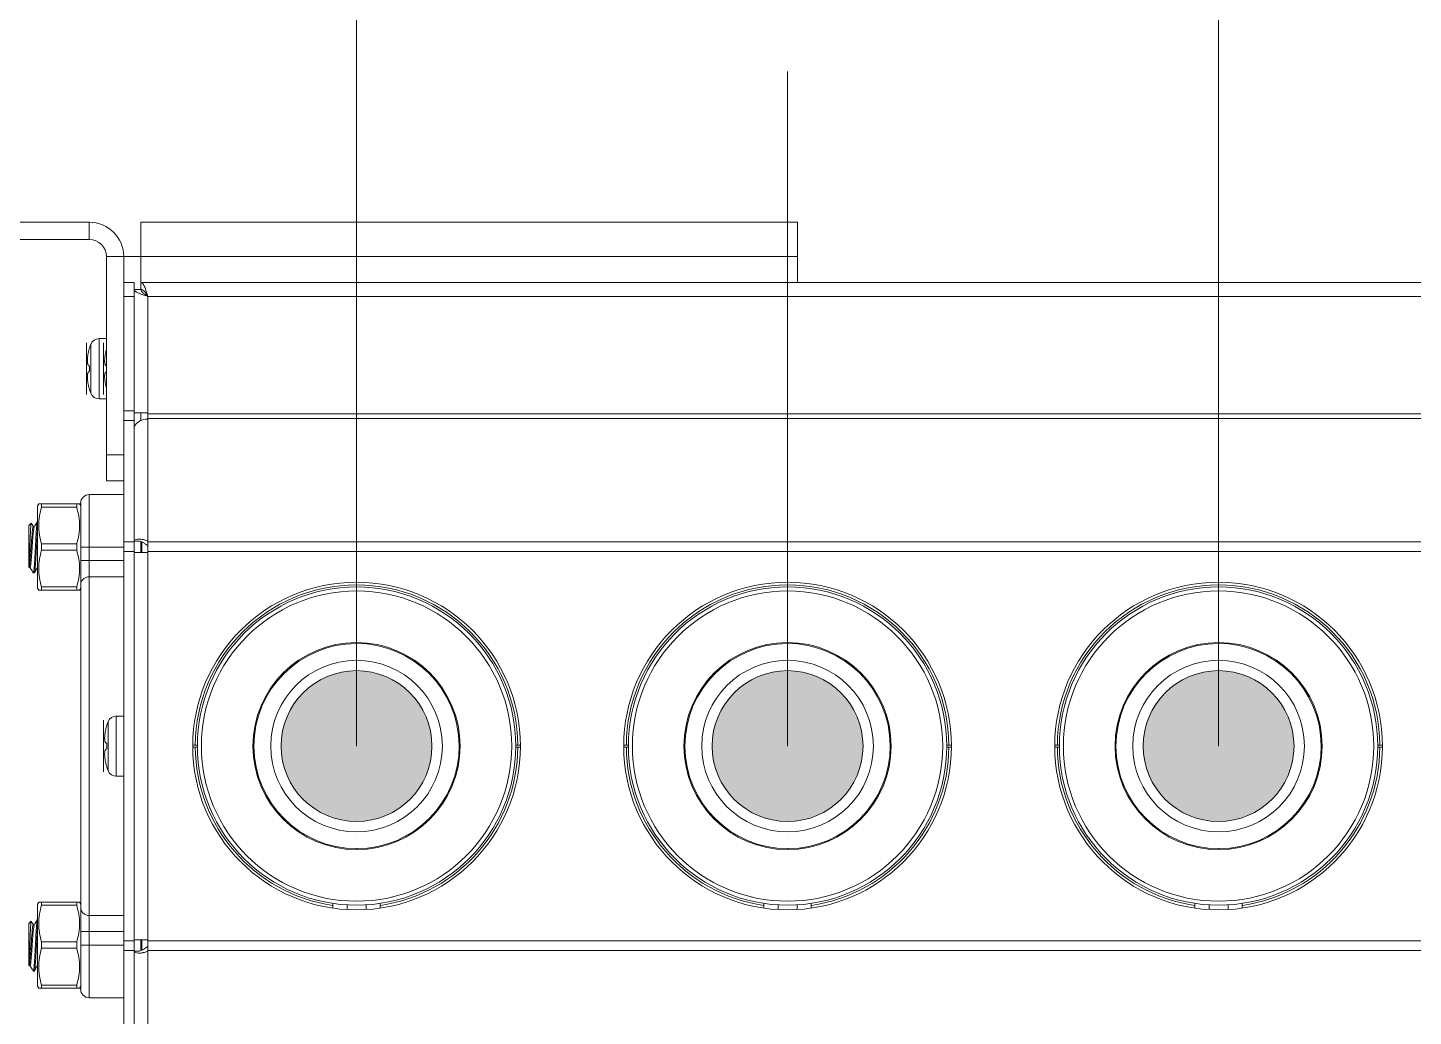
# Model space of a CAD drawing. Header units: millimetres. Extents: x 206 to 1899, y -454 to 296.
# Drawn here: x 601.89 to 611.94, y 55.98 to 63.15 of the extents above; entities that cross this region are included whole.
import ezdxf

# ---------------------------------------------------------------- set-up
doc = ezdxf.new("R2010")
doc.units = ezdxf.units.MM
doc.layers.add('细实线', color=7, linetype='Continuous', lineweight=15)

msp = doc.modelspace()

# ---------------------------------------------------------------- hatches: boundary and pattern name
at = {"lineweight": 9}
h = msp.add_hatch(color=256, dxfattribs=at)
h.dxf.hatch_style = 1
h.paths.add_polyline_path([(603.732, 57.938, 1), (604.826, 57.938, 1)])
h = msp.add_hatch(color=256, dxfattribs=at)
h.dxf.hatch_style = 1
h.paths.add_polyline_path([(606.857, 57.938, 1), (607.951, 57.938, 1)])
h = msp.add_hatch(color=256, dxfattribs=at)
h.dxf.hatch_style = 1
h.paths.add_polyline_path([(609.982, 57.938, 1), (611.076, 57.938, 1)])

# ---------------------------------------------------------------- linework, layer by layer
for p, q in [((604.279, 57.938), (604.279, 65.935)), ((610.529, 57.938), (610.529, 65.935)), ((607.404, 57.938), (607.404, 62.83))]:
    msp.add_line(p, q, dxfattribs=at)
at = {"layer": '细实线', "linetype": 'Continuous', "lineweight": 9}
for p, q in [((600.154, 61.738), (602.341, 61.738)), ((602.341, 61.738), (602.341, 61.613)), ((602.716, 61.3), (602.716, 61.738)), ((602.716, 61.738), (607.477, 61.738)), ((607.477, 61.738), (607.477, 61.3)), ((600.154, 61.613), (602.341, 61.613)), ((602.466, 59.863), (602.466, 61.488)), ((602.591, 61.488), (602.466, 61.488)), ((602.591, 49.738), (602.591, 61.488)), ((602.591, 61.488), (607.477, 61.488)), ((602.666, 61.3), (602.591, 61.3)), ((602.666, 49.738), (602.666, 61.3)), ((602.716, 61.25), (602.716, 61.3)), ((622.429, 61.3), (602.716, 61.3)), ((602.666, 61.2), (602.591, 61.2)), ((602.716, 61.25), (602.666, 61.25)), ((602.766, 49.838), (602.766, 61.2)), ((602.766, 61.2), (622.379, 61.2)), ((602.412, 60.456), (602.412, 60.894)), ((602.412, 60.894), (602.466, 60.894)), ((602.32, 60.488), (602.32, 60.863)), ((602.344, 60.827), (602.353, 60.854)), ((602.344, 60.827), (602.344, 60.826)), ((602.353, 60.497), (602.353, 60.854)), ((602.445, 60.488), (602.445, 60.863)), ((602.339, 60.697), (602.344, 60.696)), ((602.344, 60.696), (602.344, 60.655)), ((602.339, 60.654), (602.344, 60.655)), ((602.344, 60.525), (602.344, 60.524)), ((602.344, 60.524), (602.353, 60.497)), ((602.412, 60.456), (602.466, 60.456)), ((602.591, 60.37), (602.666, 60.37)), ((602.591, 60.299), (602.666, 60.299)), ((602.766, 60.355), (602.666, 60.355)), ((602.716, 60.298), (602.716, 60.355)), ((602.716, 60.313), (602.716, 60.298)), ((602.766, 60.349), (622.379, 60.349)), ((602.766, 60.314), (622.379, 60.314)), ((602.466, 60.05), (602.591, 60.05)), ((602.466, 59.863), (602.591, 59.863)), ((601.975, 59.694), (601.966, 59.68)), ((601.966, 59.083), (601.966, 59.68)), ((602.271, 59.694), (601.975, 59.694)), ((601.995, 59.694), (601.995, 59.671)), ((602.25, 59.671), (601.995, 59.671)), ((602.25, 59.694), (602.25, 59.671)), ((602.279, 59.68), (602.271, 59.694)), ((602.279, 59.7), (602.279, 56.175)), ((602.341, 59.763), (602.341, 56.113)), ((602.591, 59.763), (602.341, 59.763)), ((601.904, 59.538), (601.92, 59.554)), ((601.904, 59.234), (601.904, 59.538)), ((601.921, 59.554), (601.92, 59.554)), ((601.936, 59.529), (601.921, 59.554)), ((601.943, 59.528), (601.935, 59.528)), ((601.947, 59.536), (601.942, 59.527)), ((601.966, 59.568), (601.947, 59.536)), ((601.966, 59.568), (601.966, 59.569)), ((601.995, 59.359), (601.995, 59.404)), ((602.25, 59.404), (601.995, 59.404)), ((602.25, 59.359), (602.25, 59.404)), ((602.591, 59.381), (602.279, 59.381)), ((602.666, 59.42), (602.591, 59.42)), ((602.666, 59.425), (602.703, 59.425)), ((602.716, 59.422), (602.727, 59.416)), ((602.716, 59.421), (602.716, 59.343)), ((602.716, 59.343), (602.716, 59.421)), ((602.723, 59.381), (602.716, 59.381)), ((602.723, 59.343), (602.723, 59.416)), ((622.379, 59.42), (602.766, 59.42)), ((602.25, 59.359), (601.995, 59.359)), ((602.591, 59.283), (602.279, 59.283)), ((602.666, 59.349), (602.591, 59.349)), ((602.666, 59.343), (602.766, 59.343)), ((622.379, 59.349), (602.766, 59.349)), ((601.904, 59.234), (601.905, 59.236)), ((601.904, 59.235), (601.912, 59.235)), ((601.935, 59.194), (601.933, 59.197)), ((601.935, 59.194), (601.943, 59.194)), ((601.944, 59.195), (601.943, 59.194)), ((601.975, 59.069), (601.966, 59.083)), ((602.271, 59.069), (601.975, 59.069)), ((601.995, 59.069), (601.995, 59.092)), ((602.25, 59.092), (601.995, 59.092)), ((602.25, 59.069), (602.25, 59.092)), ((602.279, 59.083), (602.271, 59.069)), ((602.591, 59.166), (602.341, 59.166)), ((602.445, 57.75), (602.445, 58.125)), ((602.469, 58.089), (602.478, 58.116)), ((602.469, 58.089), (602.469, 58.088)), ((602.478, 57.759), (602.478, 58.116)), ((602.537, 57.719), (602.537, 58.156)), ((602.537, 58.156), (602.591, 58.156)), ((602.464, 57.959), (602.469, 57.958)), ((602.464, 57.916), (602.469, 57.917)), ((602.469, 57.958), (602.469, 57.917)), ((603.124, 57.944), (603.091, 57.944)), ((603.124, 57.931), (603.091, 57.931)), ((605.466, 57.944), (605.433, 57.944)), ((605.466, 57.931), (605.433, 57.931)), ((606.249, 57.944), (606.216, 57.944)), ((606.249, 57.931), (606.216, 57.931)), ((608.591, 57.944), (608.558, 57.944)), ((608.591, 57.931), (608.558, 57.931)), ((609.374, 57.944), (609.341, 57.944)), ((609.374, 57.931), (609.341, 57.931)), ((611.716, 57.944), (611.683, 57.944)), ((611.716, 57.931), (611.683, 57.931)), ((602.469, 57.787), (602.469, 57.786)), ((602.469, 57.786), (602.478, 57.759)), ((602.537, 57.719), (602.591, 57.719)), ((601.975, 56.806), (601.966, 56.792)), ((601.966, 56.196), (601.966, 56.792)), ((602.271, 56.806), (601.975, 56.806)), ((601.995, 56.806), (601.995, 56.784)), ((602.25, 56.784), (601.995, 56.784)), ((602.25, 56.806), (602.25, 56.784)), ((602.279, 56.792), (602.271, 56.806)), ((604.107, 56.797), (604.107, 56.767)), ((604.21, 56.757), (604.21, 56.788)), ((604.348, 56.788), (604.348, 56.757)), ((604.451, 56.797), (604.451, 56.767)), ((607.232, 56.797), (607.232, 56.767)), ((607.335, 56.757), (607.335, 56.788)), ((607.473, 56.788), (607.473, 56.757)), ((607.576, 56.797), (607.576, 56.767)), ((610.357, 56.797), (610.357, 56.767)), ((610.46, 56.757), (610.46, 56.788)), ((610.598, 56.788), (610.598, 56.757)), ((610.701, 56.797), (610.701, 56.767)), ((601.904, 56.65), (601.92, 56.667)), ((601.921, 56.666), (601.92, 56.667)), ((601.936, 56.641), (601.921, 56.666)), ((601.966, 56.681), (601.947, 56.649)), ((601.966, 56.681), (601.966, 56.681)), ((602.341, 56.709), (602.591, 56.709)), ((601.904, 56.346), (601.904, 56.65)), ((601.943, 56.641), (601.935, 56.641)), ((601.947, 56.649), (601.942, 56.64)), ((602.591, 56.592), (602.279, 56.592)), ((601.995, 56.471), (601.995, 56.517)), ((602.25, 56.517), (601.995, 56.517)), ((602.25, 56.471), (601.995, 56.471)), ((602.25, 56.471), (602.25, 56.517)), ((602.591, 56.494), (602.279, 56.494)), ((602.666, 56.526), (602.591, 56.526)), ((602.666, 56.532), (602.766, 56.532)), ((602.716, 56.532), (602.716, 56.454)), ((602.716, 56.454), (602.716, 56.532)), ((602.723, 56.494), (602.716, 56.494)), ((602.723, 56.459), (602.723, 56.532)), ((621.761, 56.526), (602.766, 56.526)), ((602.666, 56.455), (602.591, 56.455)), ((602.666, 56.451), (602.703, 56.451)), ((602.705, 56.451), (602.703, 56.451)), ((602.703, 56.451), (602.703, 56.451)), ((621.811, 56.455), (602.766, 56.455)), ((601.904, 56.346), (601.905, 56.348)), ((601.904, 56.347), (601.912, 56.347)), ((601.935, 56.306), (601.933, 56.309)), ((601.935, 56.306), (601.943, 56.306)), ((601.944, 56.307), (601.943, 56.306)), ((601.975, 56.181), (601.966, 56.196)), ((602.271, 56.181), (601.975, 56.181)), ((601.995, 56.181), (601.995, 56.204)), ((602.25, 56.204), (601.995, 56.204)), ((602.25, 56.181), (602.25, 56.204)), ((602.279, 56.196), (602.271, 56.181)), ((602.591, 56.113), (602.341, 56.113))]:
    msp.add_line(p, q, dxfattribs=at)
for points in [[(602.703, 59.425), (602.705, 59.424), (602.716, 59.422)], [(601.911, 59.234), (601.927, 59.208), (601.933, 59.197)], [(601.944, 59.195), (601.962, 59.226), (601.966, 59.234)], [(602.727, 56.459), (602.716, 56.454), (602.705, 56.451)], [(601.911, 56.347), (601.927, 56.32), (601.933, 56.309)], [(601.944, 56.307), (601.962, 56.339), (601.966, 56.346)]]:
    msp.add_lwpolyline(points, dxfattribs=at)
for centre, radius in [((604.279, 57.938), 1.188), ((604.279, 57.938), 1.154), ((607.404, 57.938), 1.188), ((607.404, 57.938), 1.154), ((610.529, 57.938), 1.188), ((610.529, 57.938), 1.154), ((604.279, 57.938), 1.125), ((607.404, 57.938), 1.125), ((610.529, 57.938), 1.125), ((604.279, 57.938), 0.751), ((607.404, 57.938), 0.751), ((610.529, 57.938), 0.751), ((604.279, 57.938), 0.622), ((604.279, 57.938), 0.547), ((607.404, 57.938), 0.622), ((607.404, 57.938), 0.547), ((610.529, 57.938), 0.622), ((610.529, 57.938), 0.547)]:
    msp.add_circle(centre, radius, dxfattribs=at)
for centre, radius, start, end in [((602.341, 61.488), 0.25, 0, 90), ((602.341, 61.488), 0.125, 0, 90), ((602.412, 60.831), 0.0625, 90, 159.0752), ((602.703, 60.708), 0.378, 164.6711, 166.5891), ((602.823, 60.676), 0.502, 162.6367, 164.6709), ((602.828, 60.708), 0.378, 164.6711, 166.5891), ((602.948, 60.676), 0.502, 163.5508, 164.6708), ((602.702, 60.642), 0.377, 193.4078, 195.3323), ((602.823, 60.675), 0.502, 195.3291, 197.3633), ((602.412, 60.519), 0.0625, 200.9248, 270), ((602.827, 60.642), 0.377, 193.4078, 195.3323), ((602.948, 60.675), 0.502, 195.3292, 196.4492), ((602.766, 60.17), 0.139, 90.0019, 91.7765), ((602.341, 59.7), 0.0625, 90, 180), ((602.7, 59.295), 0.144, 78.9231, 84.0081), ((602.698, 59.282), 0.158, 77.1973, 78.9898), ((602.641, 59.249), 0.188, 54.2514, 55.0285), ((604.279, 57.938), 1.169, 0.3064, 179.6936), ((607.404, 57.938), 1.169, 0.3064, 179.6936), ((610.529, 57.938), 1.169, 0.3064, 179.6936), ((604.279, 57.938), 0.744, 270.3567, 270), ((607.404, 57.938), 0.744, 270.3567, 270), ((610.529, 57.938), 0.744, 270.3567, 270), ((602.828, 57.971), 0.378, 164.6711, 166.5891), ((602.948, 57.938), 0.502, 162.6367, 164.6709), ((602.537, 58.094), 0.0625, 90, 159.0752), ((604.279, 57.938), 1.169, 180.3064, 261.5128), ((604.279, 57.938), 1.169, 278.4872, 359.6936), ((607.404, 57.938), 1.169, 180.3064, 261.5128), ((607.404, 57.938), 1.169, 278.4872, 359.6936), ((610.529, 57.938), 1.169, 180.3064, 261.5128), ((610.529, 57.938), 1.169, 278.4872, 359.6936), ((602.827, 57.904), 0.377, 193.4078, 195.3323), ((602.948, 57.937), 0.502, 195.3291, 197.3633), ((602.537, 57.781), 0.0625, 200.9248, 270), ((604.28, 57.938), 0.744, 269.9468, 270.3035), ((607.405, 57.938), 0.744, 269.9468, 270.3035), ((610.53, 57.938), 0.744, 269.9468, 270.3035), ((602.641, 56.627), 0.188, 304.9715, 305.7486), ((602.7, 56.58), 0.144, 275.9919, 281.0769), ((602.698, 56.594), 0.158, 281.0102, 282.8027), ((602.341, 56.175), 0.0625, 180, 270)]:
    msp.add_arc(centre, radius, start, end, dxfattribs=at)
for points, knots in [([(602.716, 61.3), (602.722, 61.3), (602.73, 61.292), (602.738, 61.279), (602.742, 61.27), (602.744, 61.265)], [0, 0, 0, 0, 0.359924, 0.644291, 1, 1, 1, 1]), ([(602.666, 61.25), (602.666, 61.249), (602.667, 61.245), (602.672, 61.239), (602.677, 61.235), (602.68, 61.234)], [0, 0, 0, 0, 0.192204, 0.538924, 1, 1, 1, 1]), ([(602.68, 61.234), (602.681, 61.233), (602.688, 61.228), (602.696, 61.225), (602.702, 61.223)], [0, 0, 0, 0, 0.21862, 1, 1, 1, 1]), ([(602.702, 61.223), (602.703, 61.222), (602.708, 61.22), (602.713, 61.218), (602.716, 61.217)], [0, 0, 0, 0, 0.239617, 1, 1, 1, 1]), ([(602.716, 61.25), (602.726, 61.25), (602.741, 61.238), (602.754, 61.219), (602.762, 61.207), (602.766, 61.2)], [0, 0, 0, 0, 0.400766, 0.683902, 1, 1, 1, 1]), ([(602.716, 61.25), (602.716, 61.241), (602.729, 61.226), (602.748, 61.212), (602.76, 61.204), (602.766, 61.2)], [0, 0, 0, 0, 0.400766, 0.683902, 1, 1, 1, 1]), ([(602.716, 61.217), (602.72, 61.215), (602.737, 61.21), (602.754, 61.204), (602.766, 61.2)], [0, 0, 0, 0, 0.236192, 1, 1, 1, 1]), ([(602.744, 61.265), (602.745, 61.264), (602.747, 61.259), (602.748, 61.254), (602.75, 61.25)], [0, 0, 0, 0, 0.239617, 1, 1, 1, 1]), ([(602.75, 61.25), (602.751, 61.246), (602.757, 61.23), (602.762, 61.213), (602.766, 61.2)], [0, 0, 0, 0, 0.236192, 1, 1, 1, 1]), ([(602.336, 60.796), (602.334, 60.79), (602.332, 60.778), (602.329, 60.761), (602.328, 60.746), (602.327, 60.734), (602.328, 60.725), (602.328, 60.719), (602.329, 60.713), (602.331, 60.708), (602.332, 60.704), (602.334, 60.701), (602.335, 60.699), (602.337, 60.698), (602.338, 60.697), (602.339, 60.697)], [0, 0, 0, 0, 0.180366, 0.347311, 0.499831, 0.637355, 0.700173, 0.75871, 0.812623, 0.861491, 0.904806, 0.942114, 0.958494, 0.973449, 1, 1, 1, 1]), ([(602.461, 60.796), (602.459, 60.79), (602.457, 60.778), (602.454, 60.761), (602.453, 60.746), (602.452, 60.734), (602.453, 60.725), (602.453, 60.719), (602.454, 60.713), (602.456, 60.708), (602.457, 60.704), (602.459, 60.701), (602.46, 60.699), (602.462, 60.698), (602.463, 60.697), (602.464, 60.697)], [0, 0, 0, 0, 0.180366, 0.347311, 0.499831, 0.637355, 0.700173, 0.75871, 0.812623, 0.861491, 0.904806, 0.942114, 0.958494, 0.973449, 1, 1, 1, 1]), ([(602.339, 60.654), (602.338, 60.653), (602.337, 60.653), (602.335, 60.651), (602.334, 60.649), (602.332, 60.646), (602.331, 60.642), (602.329, 60.637), (602.328, 60.632), (602.328, 60.626), (602.327, 60.617), (602.328, 60.605), (602.329, 60.589), (602.332, 60.572), (602.334, 60.56), (602.336, 60.554)], [0, 0, 0, 0, 0.02655, 0.041501, 0.057879, 0.095184, 0.138499, 0.187366, 0.24128, 0.29982, 0.36264, 0.50017, 0.652697, 0.819646, 1, 1, 1, 1]), ([(602.464, 60.654), (602.463, 60.653), (602.462, 60.653), (602.46, 60.651), (602.459, 60.649), (602.457, 60.646), (602.456, 60.642), (602.454, 60.637), (602.453, 60.632), (602.453, 60.626), (602.452, 60.617), (602.453, 60.605), (602.454, 60.589), (602.457, 60.572), (602.459, 60.56), (602.461, 60.554)], [0, 0, 0, 0, 0.02655, 0.041501, 0.057879, 0.095184, 0.138499, 0.187366, 0.24128, 0.29982, 0.36264, 0.50017, 0.652697, 0.819646, 1, 1, 1, 1]), ([(602.674, 60.266), (602.682, 60.279), (602.71, 60.301), (602.744, 60.309), (602.762, 60.309)], [0, 0, 0, 0, 0.461204, 1, 1, 1, 1]), ([(602.666, 60.239), (602.666, 60.241), (602.667, 60.25), (602.67, 60.259), (602.674, 60.266)], [0, 0, 0, 0, 0.244538, 1, 1, 1, 1]), ([(601.995, 59.404), (601.989, 59.426), (601.978, 59.47), (601.973, 59.538), (601.978, 59.605), (601.989, 59.649), (601.995, 59.671)], [0, 0, 0, 0, 0.250695, 0.5, 0.749305, 1, 1, 1, 1]), ([(602.25, 59.404), (602.256, 59.426), (602.267, 59.47), (602.273, 59.538), (602.267, 59.605), (602.256, 59.649), (602.25, 59.671)], [0, 0, 0, 0, 0.250695, 0.5, 0.749305, 1, 1, 1, 1]), ([(601.92, 59.554), (601.92, 59.554), (601.92, 59.553), (601.919, 59.551), (601.919, 59.548), (601.918, 59.544), (601.918, 59.539), (601.917, 59.53), (601.916, 59.517), (601.915, 59.499), (601.914, 59.478), (601.913, 59.455), (601.912, 59.43), (601.911, 59.404), (601.91, 59.369), (601.908, 59.328), (601.906, 59.285), (601.905, 59.259), (601.904, 59.248)], [0, 0, 0, 0, 0.003638, 0.010461, 0.020548, 0.033881, 0.050403, 0.070023, 0.118113, 0.177037, 0.245375, 0.321439, 0.403308, 0.488871, 0.575879, 0.744886, 0.891832, 1, 1, 1, 1]), ([(601.908, 59.247), (601.909, 59.251), (601.91, 59.26), (601.912, 59.282), (601.915, 59.317), (601.918, 59.354), (601.92, 59.387), (601.922, 59.411), (601.923, 59.435), (601.925, 59.457), (601.927, 59.477), (601.928, 59.494), (601.93, 59.508), (601.931, 59.519), (601.933, 59.525), (601.934, 59.528), (601.935, 59.528), (601.935, 59.528)], [0, 0, 0, 0, 0.042598, 0.097649, 0.238585, 0.406786, 0.495155, 0.582985, 0.667741, 0.746976, 0.818408, 0.879989, 0.929967, 0.966961, 0.990085, 0.996465, 1, 1, 1, 1]), ([(601.912, 59.235), (601.912, 59.235), (601.913, 59.235), (601.914, 59.237), (601.915, 59.241), (601.916, 59.247), (601.918, 59.259), (601.919, 59.275), (601.921, 59.295), (601.923, 59.319), (601.925, 59.344), (601.927, 59.371), (601.928, 59.398), (601.93, 59.425), (601.932, 59.45), (601.934, 59.472), (601.936, 59.492), (601.938, 59.507), (601.939, 59.518), (601.94, 59.524), (601.941, 59.526), (601.942, 59.527)], [0, 0, 0, 0, 0.003842, 0.011094, 0.022365, 0.037706, 0.080226, 0.13737, 0.207214, 0.287353, 0.375012, 0.467147, 0.560554, 0.651985, 0.738262, 0.816389, 0.883663, 0.937776, 0.976919, 0.990494, 1, 1, 1, 1]), ([(601.939, 59.207), (601.94, 59.212), (601.941, 59.223), (601.943, 59.249), (601.946, 59.291), (601.949, 59.347), (601.952, 59.398), (601.954, 59.438), (601.955, 59.467), (601.957, 59.493), (601.959, 59.516), (601.96, 59.536), (601.962, 59.549), (601.963, 59.558), (601.964, 59.562), (601.965, 59.566), (601.965, 59.568), (601.966, 59.568)], [0, 0, 0, 0, 0.038651, 0.089567, 0.222344, 0.383787, 0.556107, 0.640397, 0.720301, 0.793603, 0.858272, 0.912526, 0.954882, 0.971236, 0.98423, 0.993811, 1, 1, 1, 1]), ([(601.964, 59.484), (601.963, 59.469), (601.962, 59.439), (601.959, 59.393), (601.957, 59.346), (601.954, 59.301), (601.952, 59.267), (601.95, 59.243), (601.949, 59.228), (601.948, 59.216), (601.947, 59.206), (601.946, 59.2), (601.945, 59.196), (601.944, 59.195), (601.944, 59.195)], [0, 0, 0, 0, 0.149668, 0.312649, 0.478277, 0.635709, 0.774644, 0.834278, 0.886019, 0.929033, 0.962641, 0.986349, 0.99442, 1, 1, 1, 1]), ([(601.966, 59.514), (601.966, 59.512), (601.966, 59.502), (601.965, 59.491), (601.964, 59.484)], [0, 0, 0, 0, 0.233838, 1, 1, 1, 1]), ([(602.666, 59.425), (602.666, 59.425), (602.667, 59.43), (602.671, 59.432), (602.674, 59.434)], [0, 0, 0, 0, 0.205312, 1, 1, 1, 1]), ([(602.674, 59.434), (602.679, 59.437), (602.693, 59.44), (602.707, 59.44), (602.716, 59.439)], [0, 0, 0, 0, 0.415833, 1, 1, 1, 1]), ([(602.727, 59.416), (602.729, 59.416), (602.736, 59.411), (602.744, 59.407), (602.749, 59.403)], [0, 0, 0, 0, 0.205324, 1, 1, 1, 1]), ([(602.733, 59.436), (602.736, 59.435), (602.747, 59.432), (602.758, 59.428), (602.766, 59.425)], [0, 0, 0, 0, 0.237927, 1, 1, 1, 1]), ([(602.751, 59.401), (602.752, 59.401), (602.758, 59.397), (602.763, 59.393), (602.766, 59.389)], [0, 0, 0, 0, 0.237037, 1, 1, 1, 1]), ([(601.995, 59.092), (601.989, 59.114), (601.978, 59.158), (601.973, 59.225), (601.978, 59.293), (601.989, 59.337), (601.995, 59.359)], [0, 0, 0, 0, 0.250695, 0.5, 0.749305, 1, 1, 1, 1]), ([(602.25, 59.092), (602.256, 59.114), (602.267, 59.158), (602.273, 59.225), (602.267, 59.293), (602.256, 59.337), (602.25, 59.359)], [0, 0, 0, 0, 0.250695, 0.5, 0.749305, 1, 1, 1, 1]), ([(601.905, 59.236), (601.905, 59.236), (601.905, 59.236), (601.906, 59.237), (601.906, 59.238)], [0, 0, 0, 0, 0.209201, 1, 1, 1, 1]), ([(601.906, 59.238), (601.906, 59.238), (601.907, 59.241), (601.908, 59.244), (601.908, 59.247)], [0, 0, 0, 0, 0.190072, 1, 1, 1, 1]), ([(601.935, 59.194), (601.936, 59.194), (601.937, 59.195), (601.937, 59.196), (601.937, 59.197)], [0, 0, 0, 0, 0.320397, 1, 1, 1, 1]), ([(601.937, 59.197), (601.937, 59.198), (601.938, 59.201), (601.939, 59.204), (601.939, 59.207)], [0, 0, 0, 0, 0.191287, 1, 1, 1, 1]), ([(602.341, 59.166), (602.333, 59.166), (602.317, 59.163), (602.296, 59.15), (602.282, 59.131), (602.279, 59.115), (602.279, 59.108)], [0, 0, 0, 0, 0.257611, 0.510804, 0.757671, 1, 1, 1, 1]), ([(602.461, 58.059), (602.459, 58.053), (602.457, 58.041), (602.454, 58.024), (602.453, 58.008), (602.452, 57.996), (602.453, 57.987), (602.453, 57.981), (602.454, 57.976), (602.456, 57.971), (602.457, 57.967), (602.459, 57.964), (602.46, 57.962), (602.462, 57.96), (602.463, 57.96), (602.464, 57.959)], [0, 0, 0, 0, 0.180366, 0.347311, 0.499831, 0.637355, 0.700173, 0.75871, 0.812623, 0.861491, 0.904806, 0.942114, 0.958494, 0.973449, 1, 1, 1, 1]), ([(602.464, 57.916), (602.463, 57.916), (602.462, 57.915), (602.46, 57.914), (602.459, 57.912), (602.457, 57.909), (602.456, 57.905), (602.454, 57.9), (602.453, 57.894), (602.453, 57.888), (602.452, 57.879), (602.453, 57.867), (602.454, 57.852), (602.457, 57.835), (602.459, 57.823), (602.461, 57.817)], [0, 0, 0, 0, 0.02655, 0.041501, 0.057879, 0.095184, 0.138499, 0.187366, 0.24128, 0.29982, 0.36264, 0.50017, 0.652697, 0.819646, 1, 1, 1, 1]), ([(601.995, 56.517), (601.989, 56.539), (601.978, 56.583), (601.973, 56.65), (601.978, 56.718), (601.989, 56.762), (601.995, 56.784)], [0, 0, 0, 0, 0.250695, 0.5, 0.749305, 1, 1, 1, 1]), ([(602.25, 56.517), (602.256, 56.539), (602.267, 56.583), (602.273, 56.65), (602.267, 56.718), (602.256, 56.762), (602.25, 56.784)], [0, 0, 0, 0, 0.250695, 0.5, 0.749305, 1, 1, 1, 1]), ([(602.341, 56.709), (602.333, 56.709), (602.317, 56.712), (602.296, 56.725), (602.282, 56.745), (602.279, 56.76), (602.279, 56.768)], [0, 0, 0, 0, 0.257611, 0.510804, 0.757671, 1, 1, 1, 1]), ([(601.92, 56.667), (601.92, 56.666), (601.92, 56.665), (601.919, 56.663), (601.919, 56.66), (601.918, 56.656), (601.918, 56.651), (601.917, 56.643), (601.916, 56.63), (601.915, 56.612), (601.914, 56.591), (601.913, 56.568), (601.912, 56.543), (601.911, 56.517), (601.91, 56.482), (601.908, 56.441), (601.906, 56.397), (601.905, 56.371), (601.904, 56.36)], [0, 0, 0, 0, 0.003638, 0.010461, 0.020548, 0.033881, 0.050403, 0.070023, 0.118113, 0.177037, 0.245375, 0.321439, 0.403308, 0.488871, 0.575879, 0.744886, 0.891832, 1, 1, 1, 1]), ([(601.939, 56.32), (601.94, 56.324), (601.941, 56.335), (601.943, 56.362), (601.946, 56.403), (601.949, 56.46), (601.952, 56.51), (601.954, 56.551), (601.955, 56.579), (601.957, 56.605), (601.959, 56.629), (601.96, 56.648), (601.962, 56.662), (601.963, 56.67), (601.964, 56.675), (601.965, 56.678), (601.965, 56.68), (601.966, 56.681)], [0, 0, 0, 0, 0.038651, 0.089567, 0.222344, 0.383787, 0.556107, 0.640397, 0.720301, 0.793603, 0.858272, 0.912526, 0.954882, 0.971236, 0.98423, 0.993811, 1, 1, 1, 1]), ([(601.908, 56.359), (601.909, 56.363), (601.91, 56.373), (601.912, 56.395), (601.915, 56.429), (601.918, 56.467), (601.92, 56.499), (601.922, 56.524), (601.923, 56.548), (601.925, 56.57), (601.927, 56.59), (601.928, 56.607), (601.93, 56.621), (601.931, 56.631), (601.933, 56.637), (601.934, 56.64), (601.935, 56.641), (601.935, 56.641)], [0, 0, 0, 0, 0.042598, 0.097649, 0.238585, 0.406786, 0.495155, 0.582985, 0.667741, 0.746976, 0.818408, 0.879989, 0.929967, 0.966961, 0.990085, 0.996465, 1, 1, 1, 1]), ([(601.912, 56.347), (601.912, 56.347), (601.913, 56.348), (601.914, 56.35), (601.915, 56.353), (601.916, 56.36), (601.918, 56.371), (601.919, 56.388), (601.921, 56.408), (601.923, 56.431), (601.925, 56.457), (601.927, 56.483), (601.928, 56.51), (601.93, 56.537), (601.932, 56.562), (601.934, 56.585), (601.936, 56.604), (601.938, 56.62), (601.939, 56.63), (601.94, 56.636), (601.941, 56.638), (601.942, 56.639)], [0, 0, 0, 0, 0.003842, 0.011094, 0.022365, 0.037706, 0.080226, 0.13737, 0.207214, 0.287353, 0.375012, 0.467147, 0.560554, 0.651985, 0.738262, 0.816389, 0.883663, 0.937776, 0.976919, 0.990494, 1, 1, 1, 1]), ([(601.964, 56.596), (601.963, 56.582), (601.962, 56.552), (601.959, 56.505), (601.957, 56.459), (601.954, 56.414), (601.952, 56.38), (601.95, 56.356), (601.949, 56.341), (601.948, 56.328), (601.947, 56.319), (601.946, 56.312), (601.945, 56.309), (601.944, 56.308), (601.944, 56.307)], [0, 0, 0, 0, 0.149668, 0.312649, 0.478277, 0.635709, 0.774644, 0.834278, 0.886019, 0.929033, 0.962641, 0.986349, 0.99442, 1, 1, 1, 1]), ([(601.966, 56.627), (601.966, 56.624), (601.966, 56.614), (601.965, 56.604), (601.964, 56.596)], [0, 0, 0, 0, 0.233838, 1, 1, 1, 1]), ([(601.995, 56.204), (601.989, 56.226), (601.978, 56.27), (601.973, 56.338), (601.978, 56.405), (601.989, 56.449), (601.995, 56.471)], [0, 0, 0, 0, 0.250695, 0.5, 0.749305, 1, 1, 1, 1]), ([(602.25, 56.204), (602.256, 56.226), (602.267, 56.27), (602.273, 56.338), (602.267, 56.405), (602.256, 56.449), (602.25, 56.471)], [0, 0, 0, 0, 0.250695, 0.5, 0.749305, 1, 1, 1, 1]), ([(602.727, 56.459), (602.729, 56.46), (602.736, 56.464), (602.744, 56.469), (602.749, 56.473)], [0, 0, 0, 0, 0.205324, 1, 1, 1, 1]), ([(602.751, 56.474), (602.752, 56.475), (602.758, 56.479), (602.763, 56.483), (602.766, 56.486)], [0, 0, 0, 0, 0.237037, 1, 1, 1, 1]), ([(601.906, 56.35), (601.906, 56.351), (601.907, 56.354), (601.908, 56.357), (601.908, 56.359)], [0, 0, 0, 0, 0.190072, 1, 1, 1, 1]), ([(602.666, 56.451), (602.666, 56.45), (602.667, 56.446), (602.671, 56.443), (602.674, 56.442)], [0, 0, 0, 0, 0.205312, 1, 1, 1, 1]), ([(602.674, 56.442), (602.678, 56.44), (602.687, 56.437), (602.697, 56.436), (602.703, 56.436)], [0, 0, 0, 0, 0.428708, 1, 1, 1, 1]), ([(602.703, 56.436), (602.704, 56.436), (602.708, 56.436), (602.712, 56.436), (602.716, 56.437)], [0, 0, 0, 0, 0.239528, 1, 1, 1, 1]), ([(602.733, 56.44), (602.736, 56.44), (602.747, 56.443), (602.758, 56.447), (602.766, 56.451)], [0, 0, 0, 0, 0.237927, 1, 1, 1, 1]), ([(601.905, 56.348), (601.905, 56.348), (601.905, 56.349), (601.906, 56.349), (601.906, 56.35)], [0, 0, 0, 0, 0.209201, 1, 1, 1, 1]), ([(601.935, 56.306), (601.936, 56.306), (601.937, 56.308), (601.937, 56.309), (601.937, 56.31)], [0, 0, 0, 0, 0.320397, 1, 1, 1, 1]), ([(601.937, 56.31), (601.937, 56.31), (601.938, 56.314), (601.939, 56.317), (601.939, 56.32)], [0, 0, 0, 0, 0.191287, 1, 1, 1, 1])]:
    msp.add_open_spline(points, degree=3, knots=knots, dxfattribs=at)
for points in [[(601.942, 59.527), (601.942, 59.527), (601.942, 59.527), (601.942, 59.527)], [(601.942, 56.639), (601.942, 56.64), (601.942, 56.64), (601.942, 56.64)]]:
    msp.add_open_spline(points, degree=3, dxfattribs=at)

doc.saveas('drawing.dxf')
